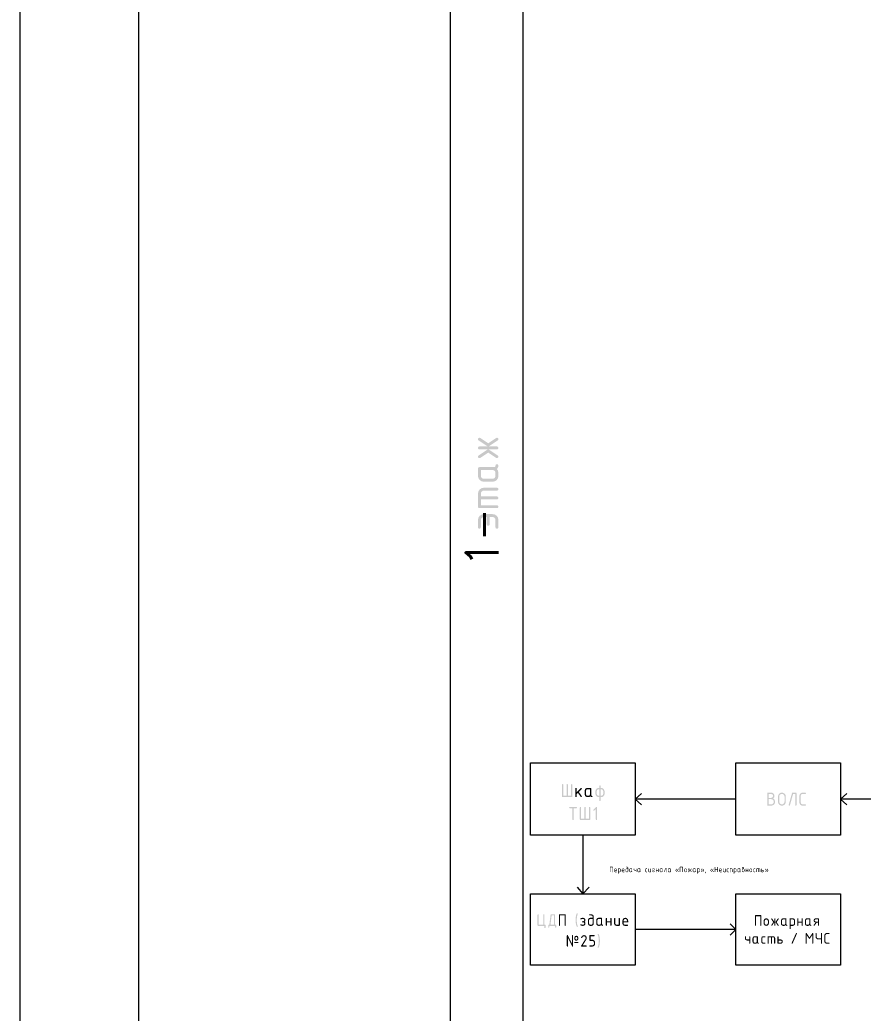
# Model space of a CAD drawing. Header units: millimetres. Extents: x 0 to 420, y 0 to 297.
# Drawn here: x 0.2 to 50.1, y 112.1 to 170.8 of the extents above; entities that cross this region are included whole.
import ezdxf

# ---------------------------------------------------------------- set-up
doc = ezdxf.new("R2010")
doc.units = ezdxf.units.MM
doc.styles.get("Standard").update_dxf_attribs({"font": 'STANDARD'})

msp = doc.modelspace()

# ---------------------------------------------------------------- hatches: boundary and pattern name
for points in [[(27.955546, 145.416442), (28.494634, 145.056498), (28.52316, 145.025974), (28.532668, 144.984289), (28.507312, 144.923655), (28.446127, 144.898299), (28.39762, 144.912631), (27.927985, 145.227926), (27.457798, 144.912631), (27.409291, 144.898299), (27.344524, 144.919797), (27.322751, 144.984289), (27.332259, 145.025974), (27.360785, 145.056498), (27.900424, 145.416442), (27.409291, 145.416442), (27.344524, 145.438008), (27.322751, 145.502982), (27.344524, 145.56775), (27.409291, 145.589523), (27.900424, 145.589523), (27.360785, 145.949467), (27.332259, 145.979715), (27.322751, 146.021125), (27.344524, 146.085893), (27.409291, 146.107666), (27.457798, 146.093334), (27.927985, 145.778039), (28.39762, 146.093334), (28.446127, 146.107666), (28.511102, 146.085893), (28.532668, 146.021125), (28.52316, 145.979715), (28.494634, 145.949467), (27.955546, 145.589523), (28.446127, 145.589523), (28.511102, 145.56775), (28.532668, 145.502982), (28.511102, 145.438008), (28.446127, 145.416442)], [(27.322751, 142.025716), (27.322751, 142.803481), (27.347969, 142.9366), (27.423623, 143.048221), (27.535244, 143.123875), (27.668363, 143.149093), (28.446127, 143.149093), (28.511102, 143.12732), (28.532668, 143.062552), (28.511102, 142.99806), (28.446127, 142.976563), (27.668363, 142.976563), (27.601114, 142.963885), (27.545442, 142.926402), (27.508235, 142.870729), (27.495832, 142.803481), (27.495832, 142.630951), (28.446127, 142.630951), (28.511102, 142.609178), (28.532668, 142.54441), (28.511102, 142.479436), (28.446127, 142.457869), (27.495832, 142.457869), (27.495832, 142.112257), (28.446127, 142.112257), (28.511102, 142.090484), (28.532668, 142.025716), (28.511102, 141.961224), (28.446127, 141.939727), (27.409291, 141.939727), (27.344524, 141.961224)], [(28.013975, 141.413509), (28.013975, 140.981356), (27.992477, 140.916382), (27.927985, 140.894816), (27.863217, 140.916382), (27.841444, 140.981356), (27.841444, 141.413509), (27.668363, 141.413509), (27.601114, 141.400831), (27.545442, 141.363348), (27.508235, 141.307676), (27.495832, 141.240427), (27.495832, 140.808275), (27.474266, 140.743783), (27.409291, 140.722285), (27.344524, 140.743783), (27.322751, 140.808275), (27.322751, 141.240427), (27.3479, 141.374442), (27.423072, 141.485718), (27.534762, 141.56089), (27.668363, 141.586039), (28.187056, 141.586039), (28.321346, 141.56089), (28.432898, 141.485718), (28.507795, 141.374442), (28.532668, 141.240427), (28.532668, 140.808275), (28.511102, 140.743783), (28.446127, 140.722285), (28.38136, 140.743783), (28.359587, 140.808275), (28.359587, 141.240427), (28.347115, 141.306987), (28.309426, 141.362797), (28.254029, 141.400762), (28.187056, 141.413509)], [(32.640655, 124.91817), (32.834132, 124.91817), (32.834132, 125.575218), (32.843709, 125.604502), (32.872717, 125.614355), (32.901518, 125.604502), (32.911302, 125.575218), (32.911302, 124.879585), (32.901518, 124.850577), (32.872717, 124.841), (32.331423, 124.841), (32.302416, 124.850577), (32.292838, 124.879585), (32.292838, 125.575218), (32.302416, 125.604502), (32.331423, 125.614355), (32.360707, 125.604502), (32.37056, 125.575218), (32.37056, 124.91817), (32.563485, 124.91817), (32.563485, 125.575218), (32.573062, 125.604502), (32.60207, 125.614355), (32.630871, 125.604502), (32.640655, 125.575218)], [(33.162842, 125.128183), (33.405376, 125.371269), (33.432937, 125.382293), (33.46222, 125.372509), (33.472073, 125.343708), (33.459947, 125.316698), (33.290172, 125.146924), (33.464356, 124.902184), (33.472073, 124.879033), (33.46222, 124.850508), (33.432937, 124.841), (33.400967, 124.857536), (33.2345, 125.091251), (33.162842, 125.019042), (33.162842, 124.879585), (33.152989, 124.850577), (33.123705, 124.841), (33.094698, 124.850577), (33.08512, 124.879585), (33.08512, 125.343708), (33.094698, 125.372509), (33.123705, 125.382293), (33.152989, 125.372509), (33.162842, 125.343708)], [(45.941115, 125.106355), (46.135694, 125.106355), (46.164495, 125.096502), (46.174279, 125.067218), (46.174279, 124.371585), (46.164495, 124.342577), (46.135694, 124.333), (46.106686, 124.342577), (46.097109, 124.371585), (46.097109, 125.028633), (45.971432, 125.028633), (45.785672, 124.360009), (45.748741, 124.333), (45.719733, 124.342577), (45.710156, 124.371585), (45.713463, 124.385916), (45.90253, 125.067218), (45.917275, 125.096502)], [(46.691798, 125.106355), (46.721082, 125.096502), (46.730935, 125.067218), (46.721082, 125.038211), (46.691798, 125.028633), (46.537458, 125.028633), (46.478823, 125.014233), (46.437137, 124.971307), (46.421703, 124.912878), (46.421703, 124.526476), (46.455327, 124.444345), (46.537458, 124.41017), (46.691798, 124.41017), (46.721082, 124.400386), (46.730935, 124.371585), (46.721082, 124.342577), (46.691798, 124.333), (46.537458, 124.333), (46.462631, 124.347055), (46.400205, 124.389223), (46.358037, 124.451649), (46.343981, 124.526476), (46.343981, 124.912878), (46.358037, 124.98681), (46.400205, 125.049579), (46.462631, 125.092023), (46.537458, 125.106355)], [(32.716172, 124.220552), (32.725749, 124.249835), (32.754757, 124.259688), (33.14171, 124.259688), (33.170511, 124.249835), (33.180295, 124.220552), (33.170511, 124.191544), (33.14171, 124.181967), (32.986818, 124.181967), (32.986818, 123.524918), (32.977034, 123.49591), (32.948233, 123.486333), (32.919226, 123.49591), (32.909648, 123.524918), (32.909648, 124.181967), (32.754757, 124.181967), (32.725749, 124.191544)], [(33.697814, 123.563503), (33.891291, 123.563503), (33.891291, 124.220552), (33.900868, 124.249835), (33.929876, 124.259688), (33.958677, 124.249835), (33.968461, 124.220552), (33.968461, 123.524918), (33.958677, 123.49591), (33.929876, 123.486333), (33.388582, 123.486333), (33.359575, 123.49591), (33.349997, 123.524918), (33.349997, 124.220552), (33.359575, 124.249835), (33.388582, 124.259688), (33.417866, 124.249835), (33.427719, 124.220552), (33.427719, 123.563503), (33.620644, 123.563503), (33.620644, 124.220552), (33.630221, 124.249835), (33.659229, 124.259688), (33.68803, 124.249835), (33.697814, 124.220552)], [(34.297171, 124.127396), (34.207874, 124.038651), (34.180864, 124.027626), (34.151856, 124.037204), (34.142279, 124.066211), (34.153303, 124.093221), (34.304888, 124.244254), (34.335756, 124.259688), (34.364557, 124.249835), (34.374341, 124.220552), (34.374341, 123.524918), (34.364557, 123.49591), (34.335756, 123.486333), (34.306748, 123.49591), (34.297171, 123.524918)], [(35.142291, 120.714602), (35.301041, 120.714602), (35.317026, 120.698617), (35.317026, 120.411985), (35.301041, 120.396), (35.285607, 120.411985), (35.285607, 120.682631), (35.158276, 120.682631), (35.158276, 120.411985), (35.142291, 120.396), (35.126305, 120.411985), (35.126305, 120.698617)], [(36.697001, 120.602705), (36.697001, 120.411985), (36.681015, 120.396), (36.66503, 120.411985), (36.66503, 120.49136), (36.601089, 120.49136), (36.556441, 120.50955), (36.537699, 120.554198), (36.537699, 120.602705), (36.553685, 120.61869), (36.56967, 120.602705), (36.56967, 120.555301), (36.579041, 120.532701), (36.601089, 120.52333), (36.66503, 120.52333), (36.66503, 120.602705), (36.681015, 120.61869)], [(37.243516, 120.555301), (37.243516, 120.45994), (37.252887, 120.437341), (37.274935, 120.42797), (37.322891, 120.42797), (37.338876, 120.411985), (37.322891, 120.396), (37.274935, 120.396), (37.229736, 120.41419), (37.211545, 120.45994), (37.211545, 120.555301), (37.229736, 120.599949), (37.274935, 120.61869), (37.322891, 120.61869), (37.338876, 120.602705), (37.322891, 120.587271), (37.274935, 120.587271), (37.252335, 120.577901)], [(37.563445, 120.602705), (37.563445, 120.411985), (37.54746, 120.396), (37.467534, 120.396), (37.422334, 120.41419), (37.404144, 120.45994), (37.404144, 120.602705), (37.420129, 120.61869), (37.436114, 120.602705), (37.436114, 120.45994), (37.445485, 120.437341), (37.467534, 120.42797), (37.531475, 120.42797), (37.531475, 120.602705), (37.54746, 120.61869)], [(37.771909, 120.443955), (37.787895, 120.42797), (37.778524, 120.413638), (37.684266, 120.396), (37.644579, 120.411985), (37.628593, 120.451672), (37.660564, 120.502384), (37.742695, 120.542072), (37.755924, 120.563018), (37.748758, 120.580105), (37.731671, 120.587271), (37.691432, 120.583413), (37.66773, 120.57294), (37.648988, 120.575696), (37.644579, 120.587271), (37.652847, 120.601052), (37.731671, 120.61869), (37.771358, 120.602154), (37.787895, 120.563018), (37.755373, 120.512857), (37.673793, 120.47317), (37.660564, 120.451672), (37.667179, 120.434585), (37.684266, 120.42797)], [(37.885013, 120.49136), (37.885013, 120.411985), (37.869028, 120.396), (37.853043, 120.411985), (37.853043, 120.602705), (37.869028, 120.61869), (37.885013, 120.602705), (37.885013, 120.52333), (37.980374, 120.52333), (37.980374, 120.602705), (37.996359, 120.61869), (38.012344, 120.602705), (38.012344, 120.411985), (37.996359, 120.396), (37.980374, 120.411985), (37.980374, 120.49136)], [(38.413665, 120.61869), (38.477606, 120.61869), (38.493592, 120.602705), (38.493592, 120.411985), (38.477606, 120.396), (38.461621, 120.411985), (38.461621, 120.587271), (38.425241, 120.587271), (38.365159, 120.407024), (38.350276, 120.396), (38.33429, 120.411985), (38.39768, 120.606013)], [(39.28092, 120.714602), (39.43967, 120.714602), (39.455655, 120.698617), (39.455655, 120.411985), (39.43967, 120.396), (39.424236, 120.411985), (39.424236, 120.682631), (39.296905, 120.682631), (39.296905, 120.411985), (39.28092, 120.396), (39.264935, 120.411985), (39.264935, 120.698617)], [(39.841542, 120.502384), (39.775397, 120.403165), (39.762167, 120.396), (39.750592, 120.400409), (39.746182, 120.411985), (39.806816, 120.507345), (39.748938, 120.593886), (39.762167, 120.61869), (39.775397, 120.612076), (39.841542, 120.512306), (39.841542, 120.602705), (39.857528, 120.61869), (39.873513, 120.602705), (39.873513, 120.512306), (39.939659, 120.612076), (39.952888, 120.61869), (39.968873, 120.602705), (39.908239, 120.507345), (39.966117, 120.420804), (39.952888, 120.396), (39.939659, 120.403165), (39.873513, 120.502384), (39.873513, 120.411985), (39.857528, 120.396), (39.841542, 120.411985)], [(41.334747, 120.411985), (41.334747, 120.698617), (41.350732, 120.714602), (41.366717, 120.698617), (41.366717, 120.587271), (41.494048, 120.587271), (41.494048, 120.698617), (41.509482, 120.714602), (41.525467, 120.698617), (41.525467, 120.411985), (41.509482, 120.396), (41.494048, 120.411985), (41.494048, 120.555301), (41.366717, 120.555301), (41.366717, 120.411985), (41.350732, 120.396)], [(41.975296, 120.602705), (41.975296, 120.411985), (41.95931, 120.396), (41.879384, 120.396), (41.834185, 120.41419), (41.815994, 120.45994), (41.815994, 120.602705), (41.83198, 120.61869), (41.847965, 120.602705), (41.847965, 120.45994), (41.857336, 120.437341), (41.879384, 120.42797), (41.943325, 120.42797), (41.943325, 120.602705), (41.95931, 120.61869)], [(42.072414, 120.555301), (42.072414, 120.45994), (42.081785, 120.437341), (42.103834, 120.42797), (42.151789, 120.42797), (42.167775, 120.411985), (42.151789, 120.396), (42.103834, 120.396), (42.058634, 120.41419), (42.040444, 120.45994), (42.040444, 120.555301), (42.058634, 120.599949), (42.103834, 120.61869), (42.151789, 120.61869), (42.167775, 120.602705), (42.151789, 120.587271), (42.103834, 120.587271), (42.081234, 120.577901)], [(42.233042, 120.411985), (42.233042, 120.602705), (42.249028, 120.61869), (42.328403, 120.61869), (42.373602, 120.599949), (42.392344, 120.555301), (42.392344, 120.411985), (42.376358, 120.396), (42.360373, 120.411985), (42.360373, 120.555301), (42.351003, 120.577901), (42.328403, 120.587271), (42.265013, 120.587271), (42.265013, 120.411985), (42.249028, 120.396)], [(43.195159, 120.49136), (43.195159, 120.411985), (43.179174, 120.396), (43.163189, 120.411985), (43.163189, 120.602705), (43.179174, 120.61869), (43.195159, 120.602705), (43.195159, 120.52333), (43.29052, 120.52333), (43.29052, 120.602705), (43.306505, 120.61869), (43.32249, 120.602705), (43.32249, 120.411985), (43.306505, 120.396), (43.29052, 120.411985), (43.29052, 120.49136)], [(43.644058, 120.555301), (43.644058, 120.45994), (43.653429, 120.437341), (43.675478, 120.42797), (43.723433, 120.42797), (43.739419, 120.411985), (43.723433, 120.396), (43.675478, 120.396), (43.630278, 120.41419), (43.612088, 120.45994), (43.612088, 120.555301), (43.630278, 120.599949), (43.675478, 120.61869), (43.723433, 120.61869), (43.739419, 120.602705), (43.723433, 120.587271), (43.675478, 120.587271), (43.652878, 120.577901)], [(43.820672, 120.61869), (43.963988, 120.61869), (44.008636, 120.599949), (44.027377, 120.555301), (44.027377, 120.411985), (44.011392, 120.396), (43.995407, 120.411985), (43.995407, 120.555301), (43.986036, 120.577901), (43.963988, 120.587271), (43.932017, 120.587271), (43.932017, 120.411985), (43.916032, 120.396), (43.900047, 120.411985), (43.900047, 120.587271), (43.836657, 120.587271), (43.836657, 120.411985), (43.820672, 120.396), (43.804686, 120.411985), (43.804686, 120.602705)], [(40.804847, 120.42797), (40.820281, 120.411985), (40.816216, 120.394001), (40.804296, 120.344185), (40.788862, 120.332059), (40.772877, 120.348044), (40.777011, 120.370781), (40.789413, 120.415843)], [(31.253687, 117.221), (30.878861, 117.221), (30.853092, 117.229406), (30.844686, 117.255175), (30.844686, 117.869229), (30.853092, 117.894791), (30.878861, 117.903404), (30.904424, 117.894791), (30.913036, 117.869229), (30.913036, 117.28935), (31.185888, 117.28935), (31.185888, 117.869229), (31.194225, 117.894791), (31.219512, 117.903404), (31.245075, 117.894791), (31.253687, 117.869229), (31.253687, 117.28935), (31.287863, 117.28935), (31.313425, 117.280737), (31.322038, 117.255175), (31.322038, 117.118473), (31.313425, 117.092911), (31.287863, 117.084298), (31.262093, 117.092911), (31.253687, 117.118473)], [(32.143849, 117.903404), (32.4845, 117.903404), (32.510062, 117.894791), (32.518675, 117.869229), (32.518675, 117.255175), (32.510062, 117.229406), (32.4845, 117.221), (32.459213, 117.229406), (32.450876, 117.255175), (32.450876, 117.835053), (32.178024, 117.835053), (32.178024, 117.255175), (32.169411, 117.229406), (32.143849, 117.221), (32.118079, 117.229406), (32.109673, 117.255175), (32.109673, 117.869229), (32.118079, 117.894791)], [(33.162752, 117.562202), (33.182595, 117.35715), (33.19989, 117.287008), (33.228346, 117.199502), (33.230551, 117.186824), (33.220078, 117.163122), (33.195824, 117.152649), (33.167161, 117.168634), (33.139945, 117.241808), (33.116449, 117.33896), (33.094401, 117.562202), (33.116449, 117.784893), (33.139945, 117.882044), (33.167161, 117.955218), (33.195824, 117.971204), (33.221869, 117.962591), (33.230551, 117.937028), (33.228346, 117.924901), (33.19989, 117.837189), (33.182595, 117.767254)], [(33.614428, 117.357701), (33.596238, 117.40731), (33.555999, 117.424949), (33.511902, 117.4255), (33.487648, 117.435422), (33.477726, 117.459676), (33.487648, 117.483929), (33.521824, 117.494402), (33.532297, 117.494402), (33.543321, 117.493851), (33.595686, 117.513144), (33.614428, 117.562202), (33.594584, 117.610709), (33.546077, 117.630552), (33.511902, 117.630552), (33.441897, 117.612914), (33.411029, 117.600029), (33.383469, 117.607953), (33.375752, 117.631655), (33.389532, 117.657149), (33.431424, 117.680162), (33.511902, 117.698352), (33.546077, 117.698352), (33.598925, 117.68843), (33.643091, 117.658664), (33.672857, 117.614774), (33.682778, 117.562202), (33.670858, 117.50019), (33.635374, 117.459676), (33.670858, 117.418817), (33.682778, 117.357701), (33.672857, 117.304371), (33.643091, 117.260136), (33.598925, 117.230646), (33.546077, 117.221), (33.511902, 117.221), (33.430873, 117.238638), (33.389463, 117.260894), (33.375752, 117.287697), (33.383469, 117.311399), (33.40221, 117.324077), (33.412959, 117.319598), (33.443551, 117.306438), (33.511902, 117.28935), (33.546077, 117.28935), (33.594584, 117.309194)], [(34.955544, 117.4255), (34.955544, 117.255175), (34.946932, 117.229406), (34.921369, 117.221), (34.8956, 117.229406), (34.887194, 117.255175), (34.887194, 117.664177), (34.8956, 117.689739), (34.921369, 117.698352), (34.946932, 117.689739), (34.955544, 117.664177), (34.955544, 117.493851), (35.160045, 117.493851), (35.160045, 117.664177), (35.168451, 117.689739), (35.194221, 117.698352), (35.219783, 117.689739), (35.228396, 117.664177), (35.228396, 117.255175), (35.219783, 117.229406), (35.194221, 117.221), (35.168451, 117.229406), (35.160045, 117.255175), (35.160045, 117.4255)], [(35.720215, 117.664177), (35.720215, 117.255175), (35.711602, 117.229406), (35.686039, 117.221), (35.515162, 117.221), (35.462108, 117.230646), (35.418149, 117.260136), (35.388659, 117.304371), (35.379012, 117.357701), (35.379012, 117.664177), (35.387418, 117.689739), (35.413188, 117.698352), (35.43875, 117.689739), (35.447363, 117.664177), (35.447363, 117.357701), (35.467207, 117.309194), (35.515162, 117.28935), (35.651864, 117.28935), (35.651864, 117.664177), (35.66027, 117.689739), (35.686039, 117.698352), (35.711602, 117.689739)], [(43.741028, 117.857653), (44.059631, 117.857653), (44.083471, 117.849523), (44.091601, 117.825683), (44.091601, 117.25297), (44.083471, 117.228923), (44.059631, 117.221), (44.035584, 117.228923), (44.02766, 117.25297), (44.02766, 117.794263), (43.772999, 117.794263), (43.772999, 117.25297), (43.764868, 117.228923), (43.741028, 117.221), (43.717464, 117.228923), (43.709609, 117.25297), (43.709609, 117.825683), (43.717464, 117.849523)], [(44.86524, 117.433769), (44.732397, 117.23478), (44.705939, 117.221), (44.68389, 117.23037), (44.674519, 117.25297), (44.67948, 117.270609), (44.795787, 117.443691), (44.67948, 117.616772), (44.674519, 117.634962), (44.682374, 117.658802), (44.705939, 117.666933), (44.732397, 117.652601), (44.86524, 117.454164), (44.86524, 117.634962), (44.873164, 117.658802), (44.89721, 117.666933), (44.92105, 117.658802), (44.929181, 117.634962), (44.929181, 117.454164), (45.061473, 117.652601), (45.087931, 117.666933), (45.111771, 117.658802), (45.119901, 117.634962), (45.114389, 117.616772), (44.998634, 117.443691), (45.114389, 117.270609), (45.119901, 117.25297), (45.111771, 117.228923), (45.087931, 117.221), (45.061473, 117.23478), (44.929181, 117.433769), (44.929181, 117.25297), (44.92105, 117.228923), (44.89721, 117.221), (44.873164, 117.228923), (44.86524, 117.25297)], [(46.281566, 117.412271), (46.281566, 117.25297), (46.273436, 117.228923), (46.249596, 117.221), (46.226031, 117.228923), (46.218176, 117.25297), (46.218176, 117.634962), (46.226031, 117.658802), (46.249596, 117.666933), (46.273436, 117.658802), (46.281566, 117.634962), (46.281566, 117.475661), (46.472838, 117.475661), (46.472838, 117.634962), (46.480693, 117.658802), (46.504257, 117.666933), (46.528097, 117.658802), (46.536228, 117.634962), (46.536228, 117.25297), (46.528097, 117.228923), (46.504257, 117.221), (46.480693, 117.228923), (46.472838, 117.25297), (46.472838, 117.412271)], [(33.593639, 116.675737), (33.659372, 116.663059), (33.714356, 116.625577), (33.751838, 116.570593), (33.764516, 116.504861), (33.733097, 116.406744), (33.518123, 116.061684), (33.730341, 116.061684), (33.755903, 116.053071), (33.764516, 116.027508), (33.755903, 116.001739), (33.730341, 115.993333), (33.457489, 115.993333), (33.43172, 116.001739), (33.423314, 116.027508), (33.428826, 116.047352), (33.679078, 116.448637), (33.696165, 116.504861), (33.665849, 116.57707), (33.593639, 116.607387), (33.537898, 116.585889), (33.486704, 116.521397), (33.457489, 116.504861), (33.43172, 116.513267), (33.423314, 116.539036), (33.42607, 116.552816), (33.499726, 116.644869)], [(33.915132, 116.36871), (33.915132, 116.641562), (33.923538, 116.667125), (33.949308, 116.675737), (34.187984, 116.675737), (34.213547, 116.667125), (34.222159, 116.641562), (34.213547, 116.615793), (34.187984, 116.607387), (33.983483, 116.607387), (33.983483, 116.402886), (34.085458, 116.402886), (34.15119, 116.390208), (34.206174, 116.352725), (34.243657, 116.297328), (34.256335, 116.232009), (34.256335, 116.163658), (34.243657, 116.097926), (34.206174, 116.042942), (34.150777, 116.005735), (34.085458, 115.993333), (33.949308, 115.993333), (33.923538, 116.001739), (33.915132, 116.027508), (33.923538, 116.053071), (33.949308, 116.061684), (34.085458, 116.061684), (34.158218, 116.091449), (34.187984, 116.163658), (34.187984, 116.232009), (34.157667, 116.304218), (34.085458, 116.334535), (33.949308, 116.334535), (33.923538, 116.342941)], [(34.475302, 116.334535), (34.454907, 116.539587), (34.437612, 116.607456), (34.409156, 116.697235), (34.406951, 116.709362), (34.416873, 116.733615), (34.441677, 116.743537), (34.470341, 116.727552), (34.497144, 116.654378), (34.521052, 116.557226), (34.543101, 116.334535), (34.521052, 116.111293), (34.497144, 116.014141), (34.470341, 115.940967), (34.441677, 115.924982), (34.417424, 115.935455), (34.406951, 115.959158), (34.409156, 115.971835), (34.437612, 116.061201), (34.454907, 116.129483)], [(43.434994, 116.576629), (43.434994, 116.194637), (43.426863, 116.17059), (43.403023, 116.162666), (43.379459, 116.17059), (43.371604, 116.194637), (43.371604, 116.353938), (43.244273, 116.353938), (43.153874, 116.390318), (43.126106, 116.430695), (43.116942, 116.478513), (43.116942, 116.576629), (43.124797, 116.600469), (43.148362, 116.608599), (43.172202, 116.600469), (43.180332, 116.576629), (43.180332, 116.481269), (43.199074, 116.436069), (43.244273, 116.417328), (43.371604, 116.417328), (43.371604, 116.576629), (43.379459, 116.600469), (43.403023, 116.608599), (43.426863, 116.600469)], [(44.145243, 116.481269), (44.145243, 116.289997), (44.163984, 116.245348), (44.209184, 116.226607), (44.304544, 116.226607), (44.328384, 116.218477), (44.336514, 116.194637), (44.328384, 116.17059), (44.304544, 116.162666), (44.209184, 116.162666), (44.159161, 116.17183), (44.118233, 116.199598), (44.090948, 116.240456), (44.081853, 116.289997), (44.081853, 116.481269), (44.118233, 116.571668), (44.159161, 116.599229), (44.209184, 116.608599), (44.304544, 116.608599), (44.328384, 116.600469), (44.336514, 116.576629), (44.328384, 116.552582), (44.304544, 116.544658), (44.209184, 116.544658), (44.163433, 116.525917)], [(44.499436, 116.608599), (44.786068, 116.608599), (44.834919, 116.59916), (44.875916, 116.571117), (44.903959, 116.53012), (44.913398, 116.481269), (44.913398, 116.194637), (44.905268, 116.17059), (44.881428, 116.162666), (44.857863, 116.17059), (44.850009, 116.194637), (44.850009, 116.481269), (44.831267, 116.526468), (44.786068, 116.544658), (44.722678, 116.544658), (44.722678, 116.194637), (44.714548, 116.17059), (44.690707, 116.162666), (44.666661, 116.17059), (44.658737, 116.194637), (44.658737, 116.544658), (44.531406, 116.544658), (44.531406, 116.194637), (44.523276, 116.17059), (44.499436, 116.162666), (44.475871, 116.17059), (44.468016, 116.194637), (44.468016, 116.576629), (44.475871, 116.600469)], [(45.882952, 116.194637), (45.885708, 116.207315), (46.14037, 116.780579), (46.168482, 116.79932), (46.191082, 116.789949), (46.201003, 116.767901), (46.198247, 116.754671), (45.943586, 116.181408), (45.914923, 116.162666), (45.892323, 116.172037)], [(47.132553, 116.79932), (47.156393, 116.791189), (47.164523, 116.767349), (47.164523, 116.194637), (47.156393, 116.17059), (47.132553, 116.162666), (47.108988, 116.17059), (47.101133, 116.194637), (47.101133, 116.662618), (46.971047, 116.468591), (46.941832, 116.449298), (46.912067, 116.468591), (46.782531, 116.662618), (46.782531, 116.194637), (46.774401, 116.17059), (46.750561, 116.162666), (46.726996, 116.17059), (46.719141, 116.194637), (46.719141, 116.767349), (46.726996, 116.791189), (46.750561, 116.79932), (46.778673, 116.783335), (46.941832, 116.539146), (47.105543, 116.785539)], [(47.67988, 116.194637), (47.67175, 116.17059), (47.64791, 116.162666), (47.623863, 116.17059), (47.615939, 116.194637), (47.615939, 116.417328), (47.456638, 116.417328), (47.395453, 116.428903), (47.34419, 116.46363), (47.309463, 116.515168), (47.297888, 116.576629), (47.297888, 116.767349), (47.305743, 116.791189), (47.329307, 116.79932), (47.353147, 116.791189), (47.361278, 116.767349), (47.361278, 116.576629), (47.38939, 116.508829), (47.456638, 116.481269), (47.615939, 116.481269), (47.615939, 116.767349), (47.623863, 116.791189), (47.64791, 116.79932), (47.67175, 116.791189), (47.67988, 116.767349)], [(48.098854, 116.79932), (48.122694, 116.791189), (48.130824, 116.767349), (48.122694, 116.743785), (48.098854, 116.73593), (47.971523, 116.73593), (47.923636, 116.72401), (47.889392, 116.688526), (47.876163, 116.640019), (47.876163, 116.321967), (47.904275, 116.254168), (47.971523, 116.226607), (48.098854, 116.226607), (48.122694, 116.218477), (48.130824, 116.194637), (48.122694, 116.17059), (48.098854, 116.162666), (47.971523, 116.162666), (47.910338, 116.174242), (47.859075, 116.208968), (47.824348, 116.260507), (47.812773, 116.321967), (47.812773, 116.640019), (47.824348, 116.701204), (47.859075, 116.752467), (47.910338, 116.787469), (47.971523, 116.79932)]]:
    msp.add_hatch(color=7).paths.add_polyline_path(points, flags=0)
h = msp.add_hatch(color=7)
h.paths.add_polyline_path([(27.495832, 144.196619), (27.495832, 143.851007), (27.508579, 143.783965), (27.546544, 143.728086), (27.602286, 143.690396), (27.668363, 143.677925), (28.187056, 143.677925), (28.252926, 143.690465), (28.308875, 143.728637), (28.347046, 143.784861), (28.359587, 143.851007), (28.359587, 144.023537), (28.347115, 144.090096), (28.309426, 144.145907), (28.254029, 144.183872), (28.187056, 144.196619)], flags=0)
h.paths.add_polyline_path([(28.446127, 144.542231), (28.511102, 144.520458), (28.532668, 144.45569), (28.509862, 144.345791), (28.441166, 144.257804), (28.509862, 144.151419), (28.532668, 144.023537), (28.532668, 143.851007), (28.507795, 143.716717), (28.432898, 143.605165), (28.321346, 143.530268), (28.187056, 143.505395), (27.668363, 143.505395), (27.534762, 143.530268), (27.423072, 143.605165), (27.3479, 143.716717), (27.322751, 143.851007), (27.322751, 144.282608), (27.344524, 144.347376), (27.409291, 144.369149), (28.273597, 144.369149), (28.338089, 144.390715), (28.359587, 144.45569), (28.38136, 144.520458)], flags=0)
h = msp.add_hatch(color=7)
h.paths.add_polyline_path([(33.948335, 125.305123), (33.793995, 125.305123), (33.738873, 125.282523), (33.716825, 125.227401), (33.716825, 124.995891), (33.739425, 124.940769), (33.793995, 124.91817), (33.871165, 124.91817), (33.925735, 124.940769), (33.948335, 124.995891)], flags=0)
h.paths.add_polyline_path([(34.103227, 124.879585), (34.093443, 124.850577), (34.064642, 124.841), (34.015308, 124.851059), (33.975896, 124.881789), (33.928285, 124.851059), (33.871165, 124.841), (33.793995, 124.841), (33.733706, 124.852162), (33.683752, 124.885648), (33.650265, 124.935602), (33.639103, 124.995891), (33.639103, 125.227401), (33.650265, 125.287208), (33.683752, 125.337093), (33.733706, 125.370855), (33.793995, 125.382293), (33.98692, 125.382293), (34.016204, 125.372509), (34.026057, 125.343708), (34.026057, 124.956755), (34.035634, 124.927747), (34.064642, 124.91817), (34.093443, 124.908386)], flags=0)
h = msp.add_hatch(color=7)
h.paths.add_polyline_path([(34.504991, 124.91817), (34.504991, 125.305123), (34.466405, 125.305123), (34.384274, 125.270947), (34.35065, 125.188816), (34.35065, 125.034476), (34.384274, 124.951794), (34.466405, 124.91817)], flags=0)
h.paths.add_polyline_path([(34.504991, 124.841), (34.466405, 124.841), (34.391578, 124.855055), (34.329153, 124.897223), (34.286985, 124.959649), (34.272929, 125.034476), (34.272929, 125.188816), (34.286985, 125.263162), (34.329153, 125.325518), (34.391578, 125.367961), (34.466405, 125.382293), (34.504991, 125.382293), (34.504991, 125.498048), (34.514568, 125.526849), (34.543576, 125.536633), (34.572377, 125.526849), (34.582161, 125.498048), (34.582161, 125.382293), (34.650098, 125.378641), (34.695711, 125.367961), (34.782252, 125.296303), (34.814222, 125.188816), (34.814222, 125.034476), (34.799891, 124.959649), (34.757447, 124.897223), (34.695091, 124.855055), (34.620746, 124.841), (34.582161, 124.841), (34.582161, 124.647523), (34.572377, 124.618722), (34.543576, 124.608938), (34.514568, 124.618722), (34.504991, 124.647523)], flags=0)
h.paths.add_polyline_path([(34.582161, 124.91817), (34.620746, 124.91817), (34.702877, 124.952345), (34.737052, 125.034476), (34.737052, 125.188816), (34.702877, 125.270947), (34.620746, 125.305123), (34.582161, 125.305123)], flags=0)
h = msp.add_hatch(color=7)
h.paths.add_polyline_path([(44.796385, 124.762396), (44.878999, 124.680058), (44.906628, 124.565061), (44.889403, 124.475902), (44.838278, 124.400799), (44.76345, 124.349949), (44.674567, 124.333), (44.48109, 124.333), (44.452082, 124.342577), (44.442505, 124.371585), (44.442505, 125.067218), (44.452082, 125.096502), (44.48109, 125.106355), (44.674567, 125.106355), (44.749394, 125.092299), (44.811819, 125.050131), (44.853987, 124.987705), (44.868043, 124.912878), (44.849991, 124.828955)], flags=0)
h.paths.add_polyline_path([(44.520226, 125.028633), (44.520226, 124.797123), (44.674567, 124.797123), (44.756146, 124.830747), (44.790322, 124.912878), (44.756146, 124.994458), (44.674567, 125.028633)], flags=0)
h.paths.add_polyline_path([(44.520226, 124.719401), (44.520226, 124.41017), (44.674567, 124.41017), (44.734373, 124.421332), (44.784258, 124.454818), (44.81802, 124.504772), (44.829458, 124.565061), (44.81802, 124.624868), (44.784258, 124.674753), (44.734373, 124.708239), (44.674567, 124.719401)], flags=0)
h = msp.add_hatch(color=7)
h.paths.add_polyline_path([(45.463284, 124.565061), (45.463284, 124.874293), (45.451846, 124.9341), (45.418084, 124.983985), (45.368199, 125.017471), (45.308392, 125.028633), (45.248379, 125.017471), (45.1987, 124.983985), (45.165214, 124.9341), (45.154052, 124.874293), (45.154052, 124.565061), (45.165214, 124.504772), (45.1987, 124.454818), (45.248379, 124.421332), (45.308392, 124.41017), (45.368199, 124.421332), (45.418084, 124.454818), (45.451846, 124.504772)], flags=0)
h.paths.add_polyline_path([(45.540454, 124.565061), (45.523228, 124.475902), (45.472103, 124.400799), (45.397276, 124.349949), (45.308392, 124.333), (45.219233, 124.349949), (45.14413, 124.400799), (45.09328, 124.475902), (45.07633, 124.565061), (45.07633, 124.874293), (45.09328, 124.963176), (45.14413, 125.038004), (45.219233, 125.089129), (45.308392, 125.106355), (45.397551, 125.089405), (45.472654, 125.038555), (45.523504, 124.963452), (45.540454, 124.874293)], flags=0)
h = msp.add_hatch(color=7)
h.paths.add_polyline_path([(35.462478, 120.587271), (35.428854, 120.57294), (35.415074, 120.539315), (35.415074, 120.52333), (35.510434, 120.52333), (35.510434, 120.539315), (35.496103, 120.57294)], flags=0)
h.paths.add_polyline_path([(35.415074, 120.49136), (35.415074, 120.45994), (35.424445, 120.437341), (35.446493, 120.42797), (35.526419, 120.42797), (35.542405, 120.411985), (35.526419, 120.396), (35.446493, 120.396), (35.401294, 120.41419), (35.383103, 120.45994), (35.383103, 120.539315), (35.406254, 120.595539), (35.462478, 120.61869), (35.519254, 120.595539), (35.542405, 120.539315), (35.542405, 120.49136)], flags=0)
h = msp.add_hatch(color=7)
h.paths.add_polyline_path([(35.607553, 120.602705), (35.623538, 120.61869), (35.702913, 120.61869), (35.748113, 120.599949), (35.766854, 120.555301), (35.766854, 120.45994), (35.748113, 120.41419), (35.702913, 120.396), (35.639523, 120.396), (35.639523, 120.316625), (35.623538, 120.300639), (35.607553, 120.316625)], flags=0)
h.paths.add_polyline_path([(35.639523, 120.587271), (35.639523, 120.42797), (35.702913, 120.42797), (35.725513, 120.436789), (35.734884, 120.45994), (35.734884, 120.555301), (35.725513, 120.577901), (35.702913, 120.587271)], flags=0)
h = msp.add_hatch(color=7)
h.paths.add_polyline_path([(35.911377, 120.587271), (35.877753, 120.57294), (35.863973, 120.539315), (35.863973, 120.52333), (35.959333, 120.52333), (35.959333, 120.539315), (35.945001, 120.57294)], flags=0)
h.paths.add_polyline_path([(35.863973, 120.49136), (35.863973, 120.45994), (35.873344, 120.437341), (35.895392, 120.42797), (35.975318, 120.42797), (35.991304, 120.411985), (35.975318, 120.396), (35.895392, 120.396), (35.850192, 120.41419), (35.832002, 120.45994), (35.832002, 120.539315), (35.855153, 120.595539), (35.911377, 120.61869), (35.968153, 120.595539), (35.991304, 120.539315), (35.991304, 120.49136)], flags=0)
h = msp.add_hatch(color=7)
h.paths.add_polyline_path([(36.215753, 120.650661), (36.215753, 120.45994), (36.197012, 120.41419), (36.151812, 120.396), (36.119842, 120.396), (36.074642, 120.41419), (36.056452, 120.45994), (36.056452, 120.555301), (36.074642, 120.599949), (36.119842, 120.61869), (36.183783, 120.61869), (36.183783, 120.650661), (36.174412, 120.673261), (36.151812, 120.682631), (36.103856, 120.682631), (36.088422, 120.698617), (36.103856, 120.714602), (36.151812, 120.714602), (36.197012, 120.695861)], flags=0)
h.paths.add_polyline_path([(36.183783, 120.45994), (36.183783, 120.587271), (36.119842, 120.587271), (36.097242, 120.577901), (36.088422, 120.555301), (36.088422, 120.45994), (36.097793, 120.437341), (36.119842, 120.42797), (36.151812, 120.42797), (36.174412, 120.436789)], flags=0)
h = msp.add_hatch(color=7)
h.paths.add_polyline_path([(36.408232, 120.587271), (36.344291, 120.587271), (36.321691, 120.577901), (36.312872, 120.555301), (36.312872, 120.45994), (36.322242, 120.437341), (36.344291, 120.42797), (36.376262, 120.42797), (36.398861, 120.436789), (36.408232, 120.45994)], flags=0)
h.paths.add_polyline_path([(36.471622, 120.411985), (36.455637, 120.396), (36.419256, 120.413087), (36.376262, 120.396), (36.344291, 120.396), (36.299091, 120.41419), (36.280901, 120.45994), (36.280901, 120.555301), (36.299091, 120.599949), (36.344291, 120.61869), (36.424217, 120.61869), (36.440203, 120.602705), (36.440203, 120.443955), (36.455637, 120.42797)], flags=0)
h = msp.add_hatch(color=7)
h.paths.add_polyline_path([(36.88948, 120.587271), (36.825539, 120.587271), (36.802939, 120.577901), (36.794119, 120.555301), (36.794119, 120.45994), (36.80349, 120.437341), (36.825539, 120.42797), (36.857509, 120.42797), (36.880109, 120.436789), (36.88948, 120.45994)], flags=0)
h.paths.add_polyline_path([(36.952869, 120.411985), (36.936884, 120.396), (36.900504, 120.413087), (36.857509, 120.396), (36.825539, 120.396), (36.780339, 120.41419), (36.762149, 120.45994), (36.762149, 120.555301), (36.780339, 120.599949), (36.825539, 120.61869), (36.905465, 120.61869), (36.92145, 120.602705), (36.92145, 120.443955), (36.936884, 120.42797)], flags=0)
h = msp.add_hatch(color=7)
h.paths.add_polyline_path([(38.204823, 120.587271), (38.140882, 120.587271), (38.118282, 120.577901), (38.109463, 120.555301), (38.109463, 120.45994), (38.118834, 120.437341), (38.140882, 120.42797), (38.172853, 120.42797), (38.195452, 120.436789), (38.204823, 120.45994)], flags=0)
h.paths.add_polyline_path([(38.268213, 120.411985), (38.252228, 120.396), (38.215847, 120.413087), (38.172853, 120.396), (38.140882, 120.396), (38.095683, 120.41419), (38.077492, 120.45994), (38.077492, 120.555301), (38.095683, 120.599949), (38.140882, 120.61869), (38.220808, 120.61869), (38.236794, 120.602705), (38.236794, 120.443955), (38.252228, 120.42797)], flags=0)
h = msp.add_hatch(color=7)
h.paths.add_polyline_path([(38.686071, 120.587271), (38.62213, 120.587271), (38.59953, 120.577901), (38.59071, 120.555301), (38.59071, 120.45994), (38.600081, 120.437341), (38.62213, 120.42797), (38.6541, 120.42797), (38.6767, 120.436789), (38.686071, 120.45994)], flags=0)
h.paths.add_polyline_path([(38.74946, 120.411985), (38.733475, 120.396), (38.697095, 120.413087), (38.6541, 120.396), (38.62213, 120.396), (38.57693, 120.41419), (38.55874, 120.45994), (38.55874, 120.555301), (38.57693, 120.599949), (38.62213, 120.61869), (38.702056, 120.61869), (38.718041, 120.602705), (38.718041, 120.443955), (38.733475, 120.42797)], flags=0)
h = msp.add_hatch(color=7)
h.paths.add_polyline_path([(39.008137, 120.507345), (39.012546, 120.518921), (39.074834, 120.597193), (39.087512, 120.602705), (39.103497, 120.587271), (39.043966, 120.507896), (39.099638, 120.437892), (39.098536, 120.416394), (39.088063, 120.411985), (39.074834, 120.418048), (39.012546, 120.496321)], flags=0)
h.paths.add_polyline_path([(39.103497, 120.507345), (39.107907, 120.518921), (39.170745, 120.597193), (39.182872, 120.602705), (39.198857, 120.587271), (39.139877, 120.507896), (39.19555, 120.437892), (39.194447, 120.416394), (39.183423, 120.411985), (39.170745, 120.418048), (39.107907, 120.496321)], flags=0)
h = msp.add_hatch(color=7)
h.paths.add_polyline_path([(39.521733, 120.475375), (39.521733, 120.539315), (39.544884, 120.595539), (39.601108, 120.61869), (39.657883, 120.595539), (39.681034, 120.539315), (39.681034, 120.475375), (39.657332, 120.419151), (39.601108, 120.396), (39.544884, 120.419151)], flags=0)
h.paths.add_polyline_path([(39.649063, 120.475375), (39.649063, 120.539315), (39.634732, 120.57294), (39.601108, 120.587271), (39.567484, 120.57294), (39.553703, 120.539315), (39.553703, 120.475375), (39.567484, 120.44175), (39.601108, 120.42797), (39.634732, 120.44175)], flags=0)
h = msp.add_hatch(color=7)
h.paths.add_polyline_path([(40.162162, 120.587271), (40.098221, 120.587271), (40.075621, 120.577901), (40.066802, 120.555301), (40.066802, 120.45994), (40.076172, 120.437341), (40.098221, 120.42797), (40.130191, 120.42797), (40.152791, 120.436789), (40.162162, 120.45994)], flags=0)
h.paths.add_polyline_path([(40.225552, 120.411985), (40.209566, 120.396), (40.173186, 120.413087), (40.130191, 120.396), (40.098221, 120.396), (40.053021, 120.41419), (40.034831, 120.45994), (40.034831, 120.555301), (40.053021, 120.599949), (40.098221, 120.61869), (40.178147, 120.61869), (40.194132, 120.602705), (40.194132, 120.443955), (40.209566, 120.42797)], flags=0)
h = msp.add_hatch(color=7)
h.paths.add_polyline_path([(40.291629, 120.602705), (40.307614, 120.61869), (40.386989, 120.61869), (40.432189, 120.599949), (40.45093, 120.555301), (40.45093, 120.45994), (40.432189, 120.41419), (40.386989, 120.396), (40.3236, 120.396), (40.3236, 120.316625), (40.307614, 120.300639), (40.291629, 120.316625)], flags=0)
h.paths.add_polyline_path([(40.3236, 120.587271), (40.3236, 120.42797), (40.386989, 120.42797), (40.409589, 120.436789), (40.41896, 120.45994), (40.41896, 120.555301), (40.409589, 120.577901), (40.386989, 120.587271)], flags=0)
h = msp.add_hatch(color=7)
h.paths.add_polyline_path([(40.626873, 120.411985), (40.615849, 120.416394), (40.611439, 120.42797), (40.67097, 120.507896), (40.615297, 120.577349), (40.627424, 120.602705), (40.640102, 120.597193), (40.702389, 120.518921), (40.706799, 120.507345), (40.702389, 120.496321), (40.640102, 120.418048)], flags=0)
h.paths.add_polyline_path([(40.531513, 120.411985), (40.520488, 120.416394), (40.516079, 120.42797), (40.575059, 120.507896), (40.519386, 120.577349), (40.532064, 120.602705), (40.544191, 120.597193), (40.607029, 120.518921), (40.611439, 120.507345), (40.607029, 120.496321), (40.544191, 120.418048)], flags=0)
h = msp.add_hatch(color=7)
h.paths.add_polyline_path([(41.077949, 120.507345), (41.082359, 120.518921), (41.144646, 120.597193), (41.157324, 120.602705), (41.173309, 120.587271), (41.113778, 120.507896), (41.169451, 120.437892), (41.168348, 120.416394), (41.157875, 120.411985), (41.144646, 120.418048), (41.082359, 120.496321)], flags=0)
h.paths.add_polyline_path([(41.173309, 120.507345), (41.177719, 120.518921), (41.240557, 120.597193), (41.252684, 120.602705), (41.268669, 120.587271), (41.209689, 120.507896), (41.265362, 120.437892), (41.26426, 120.416394), (41.253235, 120.411985), (41.240557, 120.418048), (41.177719, 120.496321)], flags=0)
h = msp.add_hatch(color=7)
h.paths.add_polyline_path([(41.67092, 120.587271), (41.637296, 120.57294), (41.623515, 120.539315), (41.623515, 120.52333), (41.718876, 120.52333), (41.718876, 120.539315), (41.704544, 120.57294)], flags=0)
h.paths.add_polyline_path([(41.623515, 120.49136), (41.623515, 120.45994), (41.632886, 120.437341), (41.654935, 120.42797), (41.734861, 120.42797), (41.750846, 120.411985), (41.734861, 120.396), (41.654935, 120.396), (41.609735, 120.41419), (41.591545, 120.45994), (41.591545, 120.539315), (41.614696, 120.595539), (41.67092, 120.61869), (41.727695, 120.595539), (41.750846, 120.539315), (41.750846, 120.49136)], flags=0)
h = msp.add_hatch(color=7)
h.paths.add_polyline_path([(42.457492, 120.602705), (42.473477, 120.61869), (42.552852, 120.61869), (42.598052, 120.599949), (42.616793, 120.555301), (42.616793, 120.45994), (42.598052, 120.41419), (42.552852, 120.396), (42.489462, 120.396), (42.489462, 120.316625), (42.473477, 120.300639), (42.457492, 120.316625)], flags=0)
h.paths.add_polyline_path([(42.489462, 120.587271), (42.489462, 120.42797), (42.552852, 120.42797), (42.575452, 120.436789), (42.584823, 120.45994), (42.584823, 120.555301), (42.575452, 120.577901), (42.552852, 120.587271)], flags=0)
h = msp.add_hatch(color=7)
h.paths.add_polyline_path([(42.809272, 120.587271), (42.745331, 120.587271), (42.722731, 120.577901), (42.713912, 120.555301), (42.713912, 120.45994), (42.723283, 120.437341), (42.745331, 120.42797), (42.777302, 120.42797), (42.799901, 120.436789), (42.809272, 120.45994)], flags=0)
h.paths.add_polyline_path([(42.872662, 120.411985), (42.856677, 120.396), (42.820296, 120.413087), (42.777302, 120.396), (42.745331, 120.396), (42.700131, 120.41419), (42.681941, 120.45994), (42.681941, 120.555301), (42.700131, 120.599949), (42.745331, 120.61869), (42.825257, 120.61869), (42.841243, 120.602705), (42.841243, 120.443955), (42.856677, 120.42797)], flags=0)
h = msp.add_hatch(color=7)
h.paths.add_polyline_path([(42.97071, 120.602705), (43.007641, 120.61869), (43.025831, 120.629715), (43.0341, 120.650661), (43.024729, 120.673261), (43.002129, 120.682631), (42.979529, 120.673261), (42.97071, 120.650661)], flags=0)
h.paths.add_polyline_path([(43.050085, 120.612076), (43.084812, 120.582861), (43.098041, 120.539315), (43.098041, 120.475375), (43.074338, 120.419151), (43.018114, 120.396), (42.96189, 120.419151), (42.938739, 120.475375), (42.938739, 120.650661), (42.95693, 120.695861), (43.002129, 120.714602), (43.047329, 120.695861), (43.06607, 120.650661)], flags=0)
h.paths.add_polyline_path([(43.06607, 120.475375), (43.06607, 120.539315), (43.051739, 120.57294), (43.018114, 120.587271), (42.98449, 120.57294), (42.97071, 120.539315), (42.97071, 120.475375), (42.98449, 120.44175), (43.018114, 120.42797), (43.051739, 120.44175)], flags=0)
h = msp.add_hatch(color=7)
h.paths.add_polyline_path([(43.387638, 120.475375), (43.387638, 120.539315), (43.410789, 120.595539), (43.467013, 120.61869), (43.523789, 120.595539), (43.54694, 120.539315), (43.54694, 120.475375), (43.523237, 120.419151), (43.467013, 120.396), (43.410789, 120.419151)], flags=0)
h.paths.add_polyline_path([(43.514969, 120.475375), (43.514969, 120.539315), (43.500638, 120.57294), (43.467013, 120.587271), (43.433389, 120.57294), (43.419609, 120.539315), (43.419609, 120.475375), (43.433389, 120.44175), (43.467013, 120.42797), (43.500638, 120.44175)], flags=0)
h = msp.add_hatch(color=7)
h.paths.add_polyline_path([(44.252637, 120.45994), (44.233895, 120.41419), (44.188696, 120.396), (44.109321, 120.396), (44.093335, 120.411985), (44.093335, 120.602705), (44.109321, 120.61869), (44.125306, 120.602705), (44.125306, 120.52333), (44.188696, 120.52333), (44.233895, 120.504589)], flags=0)
h.paths.add_polyline_path([(44.220666, 120.45994), (44.211295, 120.481989), (44.188696, 120.49136), (44.125306, 120.49136), (44.125306, 120.42797), (44.188696, 120.42797), (44.211295, 120.436789)], flags=0)
h = msp.add_hatch(color=7)
h.paths.add_polyline_path([(44.428579, 120.411985), (44.417555, 120.416394), (44.413145, 120.42797), (44.472676, 120.507896), (44.417004, 120.577349), (44.42913, 120.602705), (44.441808, 120.597193), (44.504096, 120.518921), (44.508505, 120.507345), (44.504096, 120.496321), (44.441808, 120.418048)], flags=0)
h.paths.add_polyline_path([(44.333219, 120.411985), (44.322195, 120.416394), (44.317785, 120.42797), (44.376765, 120.507896), (44.321092, 120.577349), (44.33377, 120.602705), (44.345897, 120.597193), (44.408735, 120.518921), (44.413145, 120.507345), (44.408735, 120.496321), (44.345897, 120.418048)], flags=0)
h = msp.add_hatch(color=7)
h.paths.add_polyline_path([(31.886181, 117.28935), (31.93083, 117.287145), (31.954532, 117.255175), (31.954532, 117.152649), (31.945919, 117.127086), (31.920357, 117.118473), (31.894587, 117.127086), (31.886181, 117.152649), (31.886181, 117.221), (31.54553, 117.221), (31.54553, 117.152649), (31.536917, 117.127086), (31.511355, 117.118473), (31.485585, 117.127086), (31.477179, 117.152649), (31.477179, 117.255175), (31.500882, 117.287145), (31.544979, 117.28935), (31.617739, 117.870882), (31.626834, 117.895205), (31.647505, 117.903404), (31.852006, 117.903404), (31.877568, 117.894791), (31.886181, 117.869229)], flags=0)
h.paths.add_polyline_path([(31.818382, 117.28935), (31.818382, 117.835053), (31.68168, 117.835053), (31.61333, 117.28935)], flags=0)
h = msp.add_hatch(color=7)
h.paths.add_polyline_path([(34.173876, 117.766703), (34.173876, 117.357701), (34.163679, 117.304371), (34.133637, 117.260136), (34.08954, 117.230646), (34.037175, 117.221), (33.968824, 117.221), (33.91577, 117.230921), (33.87181, 117.260687), (33.84232, 117.304646), (33.832674, 117.357701), (33.832674, 117.562202), (33.842596, 117.614774), (33.872361, 117.658664), (33.916252, 117.68843), (33.968824, 117.698352), (34.105525, 117.698352), (34.105525, 117.766703), (34.085682, 117.81521), (34.037175, 117.835053), (33.934649, 117.835053), (33.909362, 117.843459), (33.901025, 117.869229), (33.909362, 117.894791), (33.934649, 117.903404), (34.037175, 117.903404), (34.090022, 117.893207), (34.134189, 117.863165), (34.163954, 117.819068)], flags=0)
h.paths.add_polyline_path([(34.105525, 117.357701), (34.105525, 117.630552), (33.968824, 117.630552), (33.920868, 117.610158), (33.901025, 117.562202), (33.901025, 117.357701), (33.920868, 117.309194), (33.968824, 117.28935), (34.037175, 117.28935), (34.085682, 117.309194)], flags=0)
h = msp.add_hatch(color=7)
h.paths.add_polyline_path([(34.597344, 117.630552), (34.460643, 117.630552), (34.412687, 117.610158), (34.392843, 117.562202), (34.392843, 117.357701), (34.412687, 117.309194), (34.460643, 117.28935), (34.528993, 117.28935), (34.5775, 117.309194), (34.597344, 117.357701)], flags=0)
h.paths.add_polyline_path([(34.733494, 117.255175), (34.724881, 117.229406), (34.699319, 117.221), (34.655911, 117.230095), (34.621597, 117.25738), (34.528993, 117.221), (34.460643, 117.221), (34.407588, 117.230646), (34.363629, 117.260136), (34.334139, 117.304371), (34.324492, 117.357701), (34.324492, 117.562202), (34.334139, 117.614774), (34.363629, 117.658664), (34.407588, 117.68843), (34.460643, 117.698352), (34.631519, 117.698352), (34.657082, 117.689739), (34.665695, 117.664177), (34.665695, 117.323526), (34.674032, 117.297756), (34.699319, 117.28935), (34.724881, 117.280737)], flags=0)
h = msp.add_hatch(color=7)
h.paths.add_polyline_path([(36.041156, 117.630552), (35.968947, 117.600236), (35.939181, 117.528026), (35.939181, 117.493851), (36.143682, 117.493851), (36.143682, 117.528026), (36.113366, 117.600236)], flags=0)
h.paths.add_polyline_path([(35.939181, 117.4255), (35.939181, 117.357701), (35.959025, 117.309194), (36.006981, 117.28935), (36.177858, 117.28935), (36.20342, 117.280737), (36.212033, 117.255175), (36.20342, 117.229406), (36.177858, 117.221), (36.006981, 117.221), (35.953926, 117.230646), (35.909967, 117.260136), (35.880477, 117.304371), (35.870831, 117.357701), (35.870831, 117.528026), (35.883233, 117.593277), (35.92044, 117.648191), (35.975424, 117.685674), (36.041156, 117.698352), (36.107164, 117.68595), (36.162424, 117.648743), (36.199631, 117.593759), (36.212033, 117.528026), (36.212033, 117.4255)], flags=0)
h = msp.add_hatch(color=7)
h.paths.add_polyline_path([(44.224494, 117.380301), (44.224494, 117.507631), (44.23607, 117.568816), (44.270796, 117.620079), (44.322059, 117.655082), (44.383244, 117.666933), (44.444911, 117.655357), (44.496243, 117.620631), (44.53097, 117.569092), (44.542545, 117.507631), (44.542545, 117.380301), (44.530694, 117.31884), (44.495692, 117.267302), (44.444429, 117.232575), (44.383244, 117.221), (44.322059, 117.232575), (44.270796, 117.267302), (44.23607, 117.31884)], flags=0)
h.paths.add_polyline_path([(44.479156, 117.380301), (44.479156, 117.507631), (44.451044, 117.57488), (44.383244, 117.602992), (44.315996, 117.57488), (44.287884, 117.507631), (44.287884, 117.380301), (44.315445, 117.312501), (44.383244, 117.284941), (44.451044, 117.312501)], flags=0)
h = msp.add_hatch(color=7)
h.paths.add_polyline_path([(45.507928, 117.602992), (45.380597, 117.602992), (45.334846, 117.58425), (45.316656, 117.539602), (45.316656, 117.34833), (45.335397, 117.303682), (45.380597, 117.284941), (45.443987, 117.284941), (45.489186, 117.303131), (45.507928, 117.34833)], flags=0)
h.paths.add_polyline_path([(45.635258, 117.25297), (45.627128, 117.228923), (45.603288, 117.221), (45.530527, 117.254624), (45.443987, 117.221), (45.380597, 117.221), (45.330574, 117.230163), (45.289646, 117.257931), (45.262361, 117.29879), (45.253266, 117.34833), (45.253266, 117.539602), (45.289646, 117.630001), (45.330574, 117.657562), (45.380597, 117.666933), (45.539347, 117.666933), (45.563187, 117.658802), (45.571317, 117.634962), (45.571317, 117.31636), (45.579241, 117.292795), (45.603288, 117.284941), (45.627128, 117.27681)], flags=0)
h = msp.add_hatch(color=7)
h.paths.add_polyline_path([(45.768151, 117.634962), (45.776006, 117.658802), (45.79957, 117.666933), (45.958871, 117.666933), (46.007999, 117.657562), (46.049271, 117.630001), (46.076832, 117.588729), (46.086202, 117.539602), (46.086202, 117.34833), (46.076832, 117.299203), (46.049271, 117.257931), (46.007999, 117.230163), (45.958871, 117.221), (45.831541, 117.221), (45.831541, 117.061698), (45.82341, 117.037858), (45.79957, 117.029728), (45.776006, 117.037858), (45.768151, 117.061698)], flags=0)
h.paths.add_polyline_path([(45.831541, 117.602992), (45.831541, 117.284941), (45.958871, 117.284941), (46.004071, 117.303131), (46.022812, 117.34833), (46.022812, 117.539602), (46.004071, 117.584802), (45.958871, 117.602992)], flags=0)
h = msp.add_hatch(color=7)
h.paths.add_polyline_path([(46.922863, 117.602992), (46.795532, 117.602992), (46.749782, 117.58425), (46.731592, 117.539602), (46.731592, 117.34833), (46.750333, 117.303682), (46.795532, 117.284941), (46.858922, 117.284941), (46.904122, 117.303131), (46.922863, 117.34833)], flags=0)
h.paths.add_polyline_path([(47.050194, 117.25297), (47.042064, 117.228923), (47.018223, 117.221), (46.945463, 117.254624), (46.858922, 117.221), (46.795532, 117.221), (46.74551, 117.230163), (46.704582, 117.257931), (46.677297, 117.29879), (46.668202, 117.34833), (46.668202, 117.539602), (46.704582, 117.630001), (46.74551, 117.657562), (46.795532, 117.666933), (46.954282, 117.666933), (46.978123, 117.658802), (46.986253, 117.634962), (46.986253, 117.31636), (46.994177, 117.292795), (47.018223, 117.284941), (47.042064, 117.27681)], flags=0)
h = msp.add_hatch(color=7)
h.paths.add_polyline_path([(47.296086, 117.412822), (47.215057, 117.454164), (47.183087, 117.539602), (47.219467, 117.630001), (47.260395, 117.657562), (47.310417, 117.666933), (47.469167, 117.666933), (47.493007, 117.658802), (47.501138, 117.634962), (47.501138, 117.25297), (47.493007, 117.228923), (47.469167, 117.221), (47.445603, 117.228923), (47.437748, 117.25297), (47.437748, 117.412271), (47.372705, 117.412271), (47.240413, 117.234229), (47.214506, 117.221), (47.190942, 117.228923), (47.183087, 117.25297), (47.18915, 117.272263)], flags=0)
h.paths.add_polyline_path([(47.246476, 117.539602), (47.265218, 117.494402), (47.310417, 117.475661), (47.437748, 117.475661), (47.437748, 117.602992), (47.310417, 117.602992), (47.264667, 117.58425)], flags=0)
h = msp.add_hatch(color=7)
h.paths.add_polyline_path([(32.645947, 116.655342), (32.887379, 116.169171), (32.887379, 116.641562), (32.895785, 116.667125), (32.921555, 116.675737), (32.946635, 116.667125), (32.955179, 116.641562), (32.955179, 116.027508), (32.946635, 116.001739), (32.921555, 115.993333), (32.891238, 116.010421), (32.648703, 116.4999), (32.648703, 116.027508), (32.64009, 116.001739), (32.614528, 115.993333), (32.588758, 116.001739), (32.580352, 116.027508), (32.580352, 116.641562), (32.588758, 116.667125), (32.614528, 116.675737)], flags=0)
h.paths.add_polyline_path([(33.22803, 116.197834), (33.057705, 116.197834), (33.031935, 116.20624), (33.023529, 116.232009), (33.031935, 116.257572), (33.057705, 116.266184), (33.22803, 116.266184), (33.253593, 116.257572), (33.262206, 116.232009), (33.253593, 116.20624)], flags=0)
h.paths.add_polyline_path([(33.194406, 116.453598), (33.194406, 116.521948), (33.178972, 116.558329), (33.143143, 116.573211), (33.106763, 116.558329), (33.09188, 116.521948), (33.09188, 116.453598), (33.106763, 116.417217), (33.143143, 116.402886), (33.178972, 116.417769)], flags=0)
h.paths.add_polyline_path([(33.262206, 116.453598), (33.227479, 116.369262), (33.143143, 116.334535), (33.058256, 116.369262), (33.023529, 116.453598), (33.023529, 116.521948), (33.058256, 116.606284), (33.143143, 116.641562), (33.227479, 116.606284), (33.262206, 116.521948)], flags=0)
h = msp.add_hatch(color=7)
h.paths.add_polyline_path([(43.821629, 116.544658), (43.694299, 116.544658), (43.648548, 116.525917), (43.630358, 116.481269), (43.630358, 116.289997), (43.649099, 116.245348), (43.694299, 116.226607), (43.757688, 116.226607), (43.802888, 116.244797), (43.821629, 116.289997)], flags=0)
h.paths.add_polyline_path([(43.94896, 116.194637), (43.94083, 116.17059), (43.91699, 116.162666), (43.844229, 116.19629), (43.757688, 116.162666), (43.694299, 116.162666), (43.644276, 116.17183), (43.603348, 116.199598), (43.576063, 116.240456), (43.566968, 116.289997), (43.566968, 116.481269), (43.603348, 116.571668), (43.644276, 116.599229), (43.694299, 116.608599), (43.853049, 116.608599), (43.876889, 116.600469), (43.885019, 116.576629), (43.885019, 116.258026), (43.892943, 116.234462), (43.91699, 116.226607), (43.94083, 116.218477)], flags=0)
h = msp.add_hatch(color=7)
h.paths.add_polyline_path([(45.364814, 116.289997), (45.355444, 116.240456), (45.327883, 116.199598), (45.286611, 116.17183), (45.237484, 116.162666), (45.078182, 116.162666), (45.054618, 116.17059), (45.046763, 116.194637), (45.046763, 116.576629), (45.054618, 116.600469), (45.078182, 116.608599), (45.102022, 116.600469), (45.110153, 116.576629), (45.110153, 116.417328), (45.237484, 116.417328), (45.286611, 116.407888), (45.327883, 116.379845), (45.355444, 116.338848)], flags=0)
h.paths.add_polyline_path([(45.301425, 116.289997), (45.282683, 116.335197), (45.237484, 116.353938), (45.110153, 116.353938), (45.110153, 116.226607), (45.237484, 116.226607), (45.282683, 116.244797)], flags=0)

# ---------------------------------------------------------------- linework, layer by layer
at = {"color": 7, "lineweight": 0}
for points in [[(0.211668, 0), (420.073667, 0), (420.073667, 296.925999), (0.211668, 296.925999)], [(7.239002, 1.735667), (418.338, 1.735667), (418.338, 295.190332), (7.239002, 295.190332)], [(25.696335, 97.620666), (25.696335, 193.928999), (368.850334, 193.928999), (368.850334, 97.620666), (25.696335, 97.620666), (368.850334, 97.620666), (368.850334, 68.368333), (25.696335, 68.368333)], [(29.972002, 97.620666), (25.696335, 97.620666), (25.696335, 193.928999), (29.972002, 193.928999)], [(36.618335, 122.597333), (30.437668, 122.597333), (30.437668, 126.872999), (36.618335, 126.872999)], [(48.768001, 122.597333), (42.587335, 122.597333), (42.587335, 126.872999), (48.768001, 126.872999)], [(36.618335, 114.892666), (30.437668, 114.892666), (30.437668, 119.126), (36.618335, 119.126)], [(48.768001, 114.892666), (42.587335, 114.892666), (42.587335, 119.126), (48.768001, 119.126)]]:
    msp.add_lwpolyline(points, close=True, dxfattribs=at)
for points in [[(36.999335, 125.052666), (36.618335, 124.714), (36.999335, 124.375333)], [(42.587335, 124.714), (36.618335, 124.714)], [(49.149001, 125.052666), (48.768001, 124.714), (49.149001, 124.375333)], [(54.737001, 124.714), (48.768001, 124.714)], [(33.528002, 122.597333), (33.528002, 119.126)], [(33.189335, 119.507), (33.528002, 119.126), (33.909002, 119.507)], [(42.587335, 117.009333), (36.618335, 117.009333)], [(42.248668, 116.670666), (42.587335, 117.009333), (42.248668, 117.348)]]:
    msp.add_lwpolyline(points, dxfattribs=at)

# ---------------------------------------------------------------- texts
at = {"color": 7, "insert": (28.532668, 138.474786), "char_height": 1.937762, "width": 1.937762, "attachment_point": 7, "rotation": 90}
msp.add_mtext('1-', dxfattribs=at)

doc.saveas('drawing.dxf')
